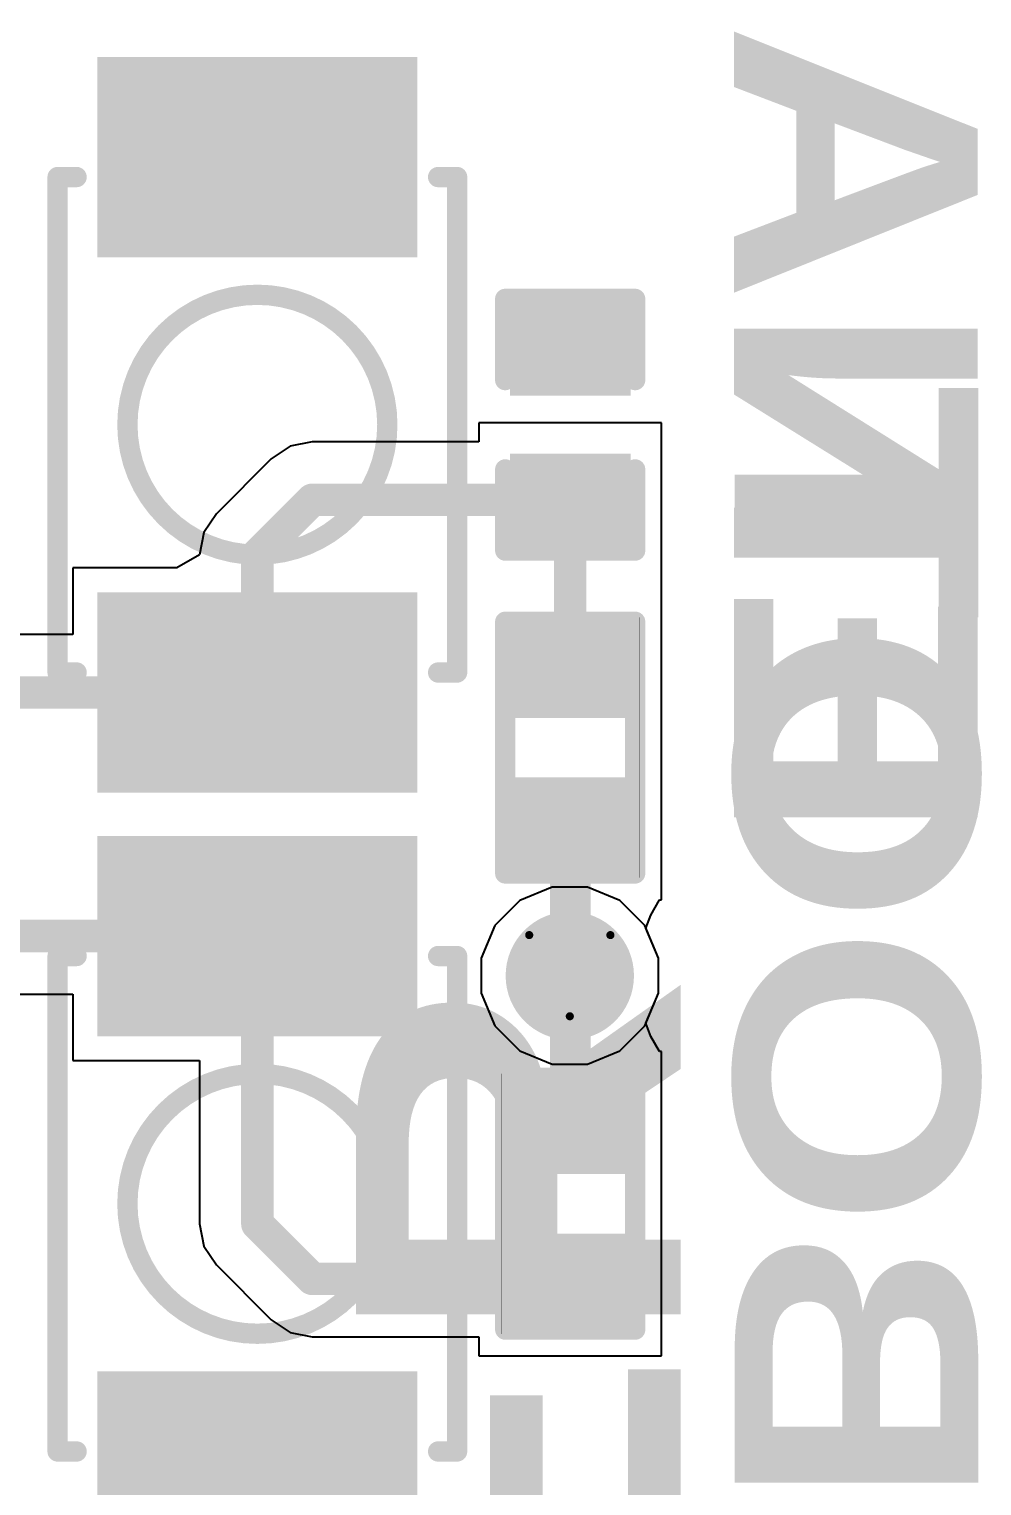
# Model space of a CAD drawing. Header units: inches. Extents: x -6 to 385, y -2 to 102.
# Drawn here: x 68.57 to 74.54, y 30.06 to 39.18 of the extents above; entities that cross this region are included whole.
import ezdxf

# ---------------------------------------------------------------- set-up
doc = ezdxf.new("R2010")
doc.units = ezdxf.units.IN
for name, color, linetype in [('Bottom Layer', 5, 'Continuous'), ('Bottom Overlay', 54, 'Continuous'), ('Bottom Paste', 16, 'Continuous'), ('Bottom Solder', 6, 'Continuous'), ('Drill Drawing', 1, 'Continuous'), ('Layer 1', 16, 'Continuous'), ('Layer 2', 76, 'Continuous'), ('Top Layer', 1, 'Continuous'), ('Top Overlay', 2, 'Continuous'), ('Top Solder', 216, 'Continuous'), ('Via Holes', 16, 'Continuous')]:
    doc.layers.add(name, color=color, linetype=linetype)
doc.styles.add('Arial Black_Bold', font='', dxfattribs={"height": 0.2})
doc.styles.get('Arial Black_Bold').set_extended_font_data('Arial Black', bold=True)

# ---------------------------------------------------------------- blocks, each defined once
blk = doc.blocks.new('GT_TC032A_H015_L1_B_18')
at = {"layer": 'Bottom Layer'}
for points in [[(-2.2000083, 0.8999982), (-1.1499977, 0.8999982), (-1.1499977, -0.8999982), (-2.2000083, -0.8999982)], [(1.1499977, 0.8999982), (2.2000083, 0.8999982), (2.2000083, -0.8999982), (1.1499977, -0.8999982)]]:
    blk.add_hatch(color=5, dxfattribs=at).paths.add_polyline_path(points)
at = {"layer": 'Bottom Paste'}
for points in [[(-2.2000083, 0.8999982), (-1.1499977, 0.8999982), (-1.1499977, -0.8999982), (-2.2000083, -0.8999982)], [(1.1499977, 0.8999982), (2.2000083, 0.8999982), (2.2000083, -0.8999982), (1.1499977, -0.8999982)]]:
    blk.add_hatch(color=16, dxfattribs=at).paths.add_polyline_path(points)
at = {"layer": 'Bottom Solder'}
for points in [[(-2.3016083, 1.0015982), (-1.0483977, 1.0015982), (-1.0483977, -1.0015982), (-2.3016083, -1.0015982)], [(1.0483977, 1.0015982), (2.3016083, 1.0015982), (2.3016083, -1.0015982), (1.0483977, -1.0015982)]]:
    blk.add_hatch(color=6, dxfattribs=at).paths.add_polyline_path(points)
at = {"layer": 'Bottom Overlay'}
for points in [[(-1.5500096, 1.1311382, 0.127, 0.127, 0), (-1.5500096, 1.2500102, 0.127, 0.127, 0)], [(1.5500096, 1.2500102, 0.127, 0.127, 0), (-1.5500096, 1.2500102, 0.127, 0.127, 0)], [(1.5500096, 1.1311382, 0.127, 0.127, 0), (1.5500096, 1.2500102, 0.127, 0.127, 0)], [(-1.5500096, -1.2500102, 0.127, 0.127, 0), (-1.5500096, -1.1311382, 0.127, 0.127, 0)], [(1.5500096, -1.2500102, 0.127, 0.127, 0), (1.5500096, -1.1311382, 0.127, 0.127, 0)], [(1.5500096, -1.2500102, 0.127, 0.127, 0), (-1.5500096, -1.2500102, 0.127, 0.127, 0)]]:
    blk.add_lwpolyline(points, format="xyseb", dxfattribs=at)
for points in [[(-1.5817596, 1.2500102, 0.0635, 0.0635, 1), (-1.5182596, 1.2500102, 0.0635, 0.0635, 1)], [(-1.5817596, 1.2500102, 0.0635, 0.0635, 1), (-1.5182596, 1.2500102, 0.0635, 0.0635, 1)], [(1.5182596, 1.2500102, 0.0635, 0.0635, 1), (1.5817596, 1.2500102, 0.0635, 0.0635, 1)], [(1.5182596, 1.2500102, 0.0635, 0.0635, 1), (1.5817596, 1.2500102, 0.0635, 0.0635, 1)], [(-1.5817596, 1.1311382, 0.0635, 0.0635, 1), (-1.5182596, 1.1311382, 0.0635, 0.0635, 1)], [(1.5182596, 1.1311382, 0.0635, 0.0635, 1), (1.5817596, 1.1311382, 0.0635, 0.0635, 1)], [(0.8134349999999999, 0, 0.127, 0.127, 1), (-0.813181, 0, 0.127, 0.127, 1)], [(-0.844931, 0, 0.0635, 0.0635, 1), (-0.781431, 0, 0.0635, 0.0635, 1)], [(0.781685, 0, 0.0635, 0.0635, 1), (0.845185, 0, 0.0635, 0.0635, 1)], [(-1.5817596, -1.1311382, 0.0635, 0.0635, 1), (-1.5182596, -1.1311382, 0.0635, 0.0635, 1)], [(1.5182596, -1.1311382, 0.0635, 0.0635, 1), (1.5817596, -1.1311382, 0.0635, 0.0635, 1)], [(-1.5817596, -1.2500102, 0.0635, 0.0635, 1), (-1.5182596, -1.2500102, 0.0635, 0.0635, 1)], [(-1.5817596, -1.2500102, 0.0635, 0.0635, 1), (-1.5182596, -1.2500102, 0.0635, 0.0635, 1)], [(1.5182596, -1.2500102, 0.0635, 0.0635, 1), (1.5817596, -1.2500102, 0.0635, 0.0635, 1)], [(1.5182596, -1.2500102, 0.0635, 0.0635, 1), (1.5817596, -1.2500102, 0.0635, 0.0635, 1)]]:
    blk.add_lwpolyline(points, format="xyseb", close=True, dxfattribs=at)
blk = doc.blocks.new('GT_TC032A_H015_L1_B_19')
at = {"layer": 'Bottom Layer'}
for points in [[(-2.2000083, 0.8999982), (-1.1499977, 0.8999982), (-1.1499977, -0.8999982), (-2.2000083, -0.8999982)], [(1.1499977, 0.8999982), (2.2000083, 0.8999982), (2.2000083, -0.8999982), (1.1499977, -0.8999982)]]:
    blk.add_hatch(color=5, dxfattribs=at).paths.add_polyline_path(points)
at = {"layer": 'Bottom Paste'}
for points in [[(-2.2000083, 0.8999982), (-1.1499977, 0.8999982), (-1.1499977, -0.8999982), (-2.2000083, -0.8999982)], [(1.1499977, 0.8999982), (2.2000083, 0.8999982), (2.2000083, -0.8999982), (1.1499977, -0.8999982)]]:
    blk.add_hatch(color=16, dxfattribs=at).paths.add_polyline_path(points)
at = {"layer": 'Bottom Solder'}
for points in [[(-2.3016083, 1.0015982), (-1.0483977, 1.0015982), (-1.0483977, -1.0015982), (-2.3016083, -1.0015982)], [(1.0483977, 1.0015982), (2.3016083, 1.0015982), (2.3016083, -1.0015982), (1.0483977, -1.0015982)]]:
    blk.add_hatch(color=6, dxfattribs=at).paths.add_polyline_path(points)
at = {"layer": 'Bottom Overlay'}
for points in [[(-1.5500096, 1.2500102, 0.127, 0.127, 0), (-1.5500096, 1.1311382, 0.127, 0.127, 0)], [(-1.5500096, 1.2500102, 0.127, 0.127, 0), (1.5500096, 1.2500102, 0.127, 0.127, 0)], [(1.5500096, 1.2500102, 0.127, 0.127, 0), (1.5500096, 1.1311382, 0.127, 0.127, 0)], [(-1.5500096, -1.1311382, 0.127, 0.127, 0), (-1.5500096, -1.2500102, 0.127, 0.127, 0)], [(1.5500096, -1.1311382, 0.127, 0.127, 0), (1.5500096, -1.2500102, 0.127, 0.127, 0)], [(-1.5500096, -1.2500102, 0.127, 0.127, 0), (1.5500096, -1.2500102, 0.127, 0.127, 0)]]:
    blk.add_lwpolyline(points, format="xyseb", dxfattribs=at)
for points in [[(-1.5817596, 1.2500102, 0.0635, 0.0635, 1), (-1.5182596, 1.2500102, 0.0635, 0.0635, 1)], [(-1.5817596, 1.2500102, 0.0635, 0.0635, 1), (-1.5182596, 1.2500102, 0.0635, 0.0635, 1)], [(1.5182596, 1.2500102, 0.0635, 0.0635, 1), (1.5817596, 1.2500102, 0.0635, 0.0635, 1)], [(1.5182596, 1.2500102, 0.0635, 0.0635, 1), (1.5817596, 1.2500102, 0.0635, 0.0635, 1)], [(-1.5817596, 1.1311382, 0.0635, 0.0635, 1), (-1.5182596, 1.1311382, 0.0635, 0.0635, 1)], [(1.5182596, 1.1311382, 0.0635, 0.0635, 1), (1.5817596, 1.1311382, 0.0635, 0.0635, 1)], [(0.8134349999999999, 0, 0.127, 0.127, 1), (-0.813181, 0, 0.127, 0.127, 1)], [(-0.844931, 0, 0.0635, 0.0635, 1), (-0.781431, 0, 0.0635, 0.0635, 1)], [(0.781685, 0, 0.0635, 0.0635, 1), (0.845185, 0, 0.0635, 0.0635, 1)], [(-1.5817596, -1.1311382, 0.0635, 0.0635, 1), (-1.5182596, -1.1311382, 0.0635, 0.0635, 1)], [(1.5182596, -1.1311382, 0.0635, 0.0635, 1), (1.5817596, -1.1311382, 0.0635, 0.0635, 1)], [(-1.5817596, -1.2500102, 0.0635, 0.0635, 1), (-1.5182596, -1.2500102, 0.0635, 0.0635, 1)], [(-1.5817596, -1.2500102, 0.0635, 0.0635, 1), (-1.5182596, -1.2500102, 0.0635, 0.0635, 1)], [(1.5182596, -1.2500102, 0.0635, 0.0635, 1), (1.5817596, -1.2500102, 0.0635, 0.0635, 1)], [(1.5182596, -1.2500102, 0.0635, 0.0635, 1), (1.5817596, -1.2500102, 0.0635, 0.0635, 1)]]:
    blk.add_lwpolyline(points, format="xyseb", close=True, dxfattribs=at)
blk = doc.blocks.new('R___0402_B_27')
at = {"layer": 'Bottom Layer'}
for points in [[(-0.2413, 0.3175), (-0.2412999999999999, -0.3175), (-0.6985, -0.3175), (-0.6985, 0.3175)], [(0.6985, 0.3175), (0.6985, -0.3175), (0.2413, -0.3175), (0.2412999999999999, 0.3175)]]:
    blk.add_hatch(color=5, dxfattribs=at).paths.add_polyline_path(points)
at = {"layer": 'Bottom Paste'}
for points in [[(-0.2413, 0.3175), (-0.2412999999999999, -0.3175), (-0.6985, -0.3175), (-0.6985, 0.3175)], [(0.6985, 0.3175), (0.6985, -0.3175), (0.2413, -0.3175), (0.2412999999999999, 0.3175)]]:
    blk.add_hatch(color=16, dxfattribs=at).paths.add_polyline_path(points)
at = {"layer": 'Bottom Solder'}
for points in [[(-0.18629884, 0.37250116), (-0.1862988399999999, -0.37250116), (-0.75350116, -0.37250116), (-0.75350116, 0.37250116)], [(0.75350116, 0.37250116), (0.75350116, -0.37250116), (0.18629884, -0.37250116), (0.1862988399999999, 0.37250116)]]:
    blk.add_hatch(color=6, dxfattribs=at).paths.add_polyline_path(points)
at = {"layer": 'Bottom Overlay'}
for points in [[(-0.7874, 0.4064, 0.127, 0.127, 0), (-0.7874, -0.4064, 0.127, 0.127, 0)], [(-0.7874, 0.4064, 0.127, 0.127, 0), (0.7874, 0.4064, 0.127, 0.127, 0)], [(0.7874, 0.4064, 0.127, 0.127, 0), (0.7874, -0.4064, 0.127, 0.127, 0)], [(-0.8128, 0.4318, 0.0032258, 0.0032258, 0), (0.8128, 0.4318, 0.0032258, 0.0032258, 0)], [(-0.7874, -0.4064, 0.127, 0.127, 0), (0.7874, -0.4064, 0.127, 0.127, 0)]]:
    blk.add_lwpolyline(points, format="xyseb", dxfattribs=at)
for points in [[(-0.8191499999999999, 0.4064, 0.0635, 0.0635, 1), (-0.7556499999999999, 0.4064, 0.0635, 0.0635, 1)], [(-0.8191499999999999, 0.4064, 0.0635, 0.0635, 1), (-0.7556499999999999, 0.4064, 0.0635, 0.0635, 1)], [(0.7556499999999999, 0.4064, 0.0635, 0.0635, 1), (0.8191499999999999, 0.4064, 0.0635, 0.0635, 1)], [(0.7556499999999999, 0.4064, 0.0635, 0.0635, 1), (0.8191499999999999, 0.4064, 0.0635, 0.0635, 1)], [(-0.81360518, 0.4318, 0.0016129, 0.0016129, 1), (-0.8119948199999999, 0.4318, 0.0016129, 0.0016129, 1)], [(0.8119948199999999, 0.4318, 0.0016129, 0.0016129, 1), (0.81360518, 0.4318, 0.0016129, 0.0016129, 1)], [(-0.8191499999999999, -0.4064, 0.0635, 0.0635, 1), (-0.7556499999999999, -0.4064, 0.0635, 0.0635, 1)], [(-0.8191499999999999, -0.4064, 0.0635, 0.0635, 1), (-0.7556499999999999, -0.4064, 0.0635, 0.0635, 1)], [(0.7556499999999999, -0.4064, 0.0635, 0.0635, 1), (0.8191499999999999, -0.4064, 0.0635, 0.0635, 1)], [(0.7556499999999999, -0.4064, 0.0635, 0.0635, 1), (0.8191499999999999, -0.4064, 0.0635, 0.0635, 1)]]:
    blk.add_lwpolyline(points, format="xyseb", close=True, dxfattribs=at)
blk = doc.blocks.new('R___0402_B_28')
at = {"layer": 'Bottom Layer'}
for points in [[(-0.2413, 0.3175), (-0.2412999999999999, -0.3175), (-0.6985, -0.3175), (-0.6985, 0.3175)], [(0.6985, 0.3175), (0.6985, -0.3175), (0.2413, -0.3175), (0.2412999999999999, 0.3175)]]:
    blk.add_hatch(color=5, dxfattribs=at).paths.add_polyline_path(points)
at = {"layer": 'Bottom Paste'}
for points in [[(-0.2413, 0.3175), (-0.2412999999999999, -0.3175), (-0.6985, -0.3175), (-0.6985, 0.3175)], [(0.6985, 0.3175), (0.6985, -0.3175), (0.2413, -0.3175), (0.2412999999999999, 0.3175)]]:
    blk.add_hatch(color=16, dxfattribs=at).paths.add_polyline_path(points)
at = {"layer": 'Bottom Solder'}
for points in [[(-0.18629884, 0.37250116), (-0.1862988399999999, -0.37250116), (-0.75350116, -0.37250116), (-0.75350116, 0.37250116)], [(0.75350116, 0.37250116), (0.75350116, -0.37250116), (0.18629884, -0.37250116), (0.1862988399999999, 0.37250116)]]:
    blk.add_hatch(color=6, dxfattribs=at).paths.add_polyline_path(points)
at = {"layer": 'Bottom Overlay'}
for points in [[(-0.7874, -0.4064, 0.127, 0.127, 0), (-0.7874, 0.4064, 0.127, 0.127, 0)], [(0.7874, 0.4064, 0.127, 0.127, 0), (-0.7874, 0.4064, 0.127, 0.127, 0)], [(0.7874, -0.4064, 0.127, 0.127, 0), (0.7874, 0.4064, 0.127, 0.127, 0)], [(0.8128, 0.4318, 0.0032258, 0.0032258, 0), (-0.8128, 0.4318, 0.0032258, 0.0032258, 0)], [(0.7874, -0.4064, 0.127, 0.127, 0), (-0.7874, -0.4064, 0.127, 0.127, 0)]]:
    blk.add_lwpolyline(points, format="xyseb", dxfattribs=at)
for points in [[(-0.8191499999999999, 0.4064, 0.0635, 0.0635, 1), (-0.7556499999999999, 0.4064, 0.0635, 0.0635, 1)], [(-0.8191499999999999, 0.4064, 0.0635, 0.0635, 1), (-0.7556499999999999, 0.4064, 0.0635, 0.0635, 1)], [(0.7556499999999999, 0.4064, 0.0635, 0.0635, 1), (0.8191499999999999, 0.4064, 0.0635, 0.0635, 1)], [(0.7556499999999999, 0.4064, 0.0635, 0.0635, 1), (0.8191499999999999, 0.4064, 0.0635, 0.0635, 1)], [(-0.81360518, 0.4318, 0.0016129, 0.0016129, 1), (-0.8119948199999999, 0.4318, 0.0016129, 0.0016129, 1)], [(0.8119948199999999, 0.4318, 0.0016129, 0.0016129, 1), (0.81360518, 0.4318, 0.0016129, 0.0016129, 1)], [(-0.8191499999999999, -0.4064, 0.0635, 0.0635, 1), (-0.7556499999999999, -0.4064, 0.0635, 0.0635, 1)], [(-0.8191499999999999, -0.4064, 0.0635, 0.0635, 1), (-0.7556499999999999, -0.4064, 0.0635, 0.0635, 1)], [(0.7556499999999999, -0.4064, 0.0635, 0.0635, 1), (0.8191499999999999, -0.4064, 0.0635, 0.0635, 1)], [(0.7556499999999999, -0.4064, 0.0635, 0.0635, 1), (0.8191499999999999, -0.4064, 0.0635, 0.0635, 1)]]:
    blk.add_lwpolyline(points, format="xyseb", close=True, dxfattribs=at)
blk = doc.blocks.new('C___0402_B_50')
at = {"layer": 'Bottom Layer'}
for points in [[(-0.2413, 0.3175), (-0.2412999999999999, -0.3175), (-0.6985, -0.3175), (-0.6985, 0.3175)], [(0.6985, 0.3175), (0.6985, -0.3175), (0.2413, -0.3175), (0.2412999999999999, 0.3175)]]:
    blk.add_hatch(color=5, dxfattribs=at).paths.add_polyline_path(points)
at = {"layer": 'Bottom Paste'}
for points in [[(-0.2413, 0.3175), (-0.2412999999999999, -0.3175), (-0.6985, -0.3175), (-0.6985, 0.3175)], [(0.6985, 0.3175), (0.6985, -0.3175), (0.2413, -0.3175), (0.2412999999999999, 0.3175)]]:
    blk.add_hatch(color=16, dxfattribs=at).paths.add_polyline_path(points)
at = {"layer": 'Bottom Solder'}
for points in [[(-0.18130012, 0.37749988), (-0.18130012, -0.37749988), (-0.7584998799999999, -0.37749988), (-0.7584998799999999, 0.37749988)], [(0.7584998799999999, 0.37749988), (0.7584998799999999, -0.37749988), (0.18130012, -0.37749988), (0.18130012, 0.37749988)]]:
    blk.add_hatch(color=6, dxfattribs=at).paths.add_polyline_path(points)
at = {"layer": 'Bottom Overlay'}
for points in [[(-0.7874, 0.4064, 0.127, 0.127, 0), (-0.7874, -0.4064, 0.127, 0.127, 0)], [(-0.7874, 0.4064, 0.127, 0.127, 0), (-0.2794, 0.4064, 0.127, 0.127, 0)], [(0.2794, 0.4064, 0.127, 0.127, 0), (0.7874, 0.4064, 0.127, 0.127, 0)], [(0.7874, 0.4064, 0.127, 0.127, 0), (0.7874, -0.4064, 0.127, 0.127, 0)], [(-0.7874, -0.4064, 0.127, 0.127, 0), (-0.2794, -0.4064, 0.127, 0.127, 0)], [(0.2794, -0.4064, 0.127, 0.127, 0), (0.7874, -0.4064, 0.127, 0.127, 0)]]:
    blk.add_lwpolyline(points, format="xyseb", dxfattribs=at)
for points in [[(-0.8191499999999999, 0.4064, 0.0635, 0.0635, 1), (-0.7556499999999999, 0.4064, 0.0635, 0.0635, 1)], [(-0.8191499999999999, 0.4064, 0.0635, 0.0635, 1), (-0.7556499999999999, 0.4064, 0.0635, 0.0635, 1)], [(-0.31115, 0.4064, 0.0635, 0.0635, 1), (-0.24765, 0.4064, 0.0635, 0.0635, 1)], [(0.24765, 0.4064, 0.0635, 0.0635, 1), (0.31115, 0.4064, 0.0635, 0.0635, 1)], [(0.7556499999999999, 0.4064, 0.0635, 0.0635, 1), (0.8191499999999999, 0.4064, 0.0635, 0.0635, 1)], [(0.7556499999999999, 0.4064, 0.0635, 0.0635, 1), (0.8191499999999999, 0.4064, 0.0635, 0.0635, 1)], [(-0.8191499999999999, -0.4064, 0.0635, 0.0635, 1), (-0.7556499999999999, -0.4064, 0.0635, 0.0635, 1)], [(-0.8191499999999999, -0.4064, 0.0635, 0.0635, 1), (-0.7556499999999999, -0.4064, 0.0635, 0.0635, 1)], [(-0.31115, -0.4064, 0.0635, 0.0635, 1), (-0.24765, -0.4064, 0.0635, 0.0635, 1)], [(0.24765, -0.4064, 0.0635, 0.0635, 1), (0.31115, -0.4064, 0.0635, 0.0635, 1)], [(0.7556499999999999, -0.4064, 0.0635, 0.0635, 1), (0.8191499999999999, -0.4064, 0.0635, 0.0635, 1)], [(0.7556499999999999, -0.4064, 0.0635, 0.0635, 1), (0.8191499999999999, -0.4064, 0.0635, 0.0635, 1)]]:
    blk.add_lwpolyline(points, format="xyseb", close=True, dxfattribs=at)

msp = doc.modelspace()

# ---------------------------------------------------------------- hatches: boundary and pattern name
at = {"layer": 'Bottom Layer'}
h = msp.add_hatch(color=5, dxfattribs=at)
edge = h.paths.add_edge_path()
edge.add_arc((71.95764882, 33.25465282), 0.2999994, 0, 360)
at = {"layer": 'Bottom Solder'}
h = msp.add_hatch(color=6, dxfattribs=at)
edge = h.paths.add_edge_path()
edge.add_arc((71.95764882, 33.25465282), 0.4015993999999999, 0, 360)
at = {"layer": 'Layer 1'}
h = msp.add_hatch(color=16, dxfattribs=at)
edge = h.paths.add_edge_path()
edge.add_arc((71.95764882, 33.25465282), 0.2999994, 0, 360)
at = {"layer": 'Layer 2'}
h = msp.add_hatch(color=76, dxfattribs=at)
edge = h.paths.add_edge_path()
edge.add_arc((71.95764882, 33.25465282), 0.2999994, 0, 360)
at = {"layer": 'Top Layer'}
h = msp.add_hatch(color=1, dxfattribs=at)
edge = h.paths.add_edge_path()
edge.add_arc((71.95764882, 33.25465282), 0.2999994, 0, 360)
at = {"layer": 'Top Solder'}
h = msp.add_hatch(color=216, dxfattribs=at)
edge = h.paths.add_edge_path()
edge.add_arc((71.95764882, 33.25465282), 0.4015993999999999, 0, 360)
at = {"layer": 'Via Holes'}
h = msp.add_hatch(color=7, dxfattribs=at)
edge = h.paths.add_edge_path()
edge.add_arc((71.95764882, 33.25465282), 0.1499997, 0, 360)

# ---------------------------------------------------------------- linework, layer by layer
at = {"layer": 'Bottom Layer'}
for p, q in [((72.53153388, 36.71451128), (71.38853388, 36.71451128)), ((71.38853388, 36.71451128), (71.38853388, 36.59472234)), ((72.53153388, 35.74931636), (72.53153388, 36.71451128)), ((70.20738562, 36.5671227), (70.08975822, 36.48853002)), ((70.34613311999999, 36.59472488), (70.20738562, 36.5671227)), ((70.34614581999999, 36.59472234), (70.34613311999999, 36.59472488)), ((71.38853388, 36.59472234), (70.34614581999999, 36.59472234)), ((70.08975313999998, 36.48852239999999), (69.7460251, 36.1447969)), ((70.08975822, 36.48853002), (70.08975313999998, 36.48852239999999)), ((69.7460251, 36.1447969), (69.66743242, 36.0271695)), ((69.66743242, 36.0271695), (69.63983024, 35.88842454)), ((69.63983024, 35.88842454), (69.49759786, 35.8056053)), ((69.49759786, 35.8056053), (68.8484018, 35.8056053)), ((68.8484018, 35.8056053), (68.8484018, 35.38916722)), ((72.53153895999999, 35.74931636), (72.53153388, 35.74931636)), ((72.53162024, 35.63418832), (72.53153895999999, 35.74931636)), ((72.53161516, 34.6689934), (72.53161516, 35.63418832)), ((72.53161516, 35.63418832), (72.53162024, 35.63418832)), ((68.8484018, 35.38916722), (68.29520504, 35.38916722)), ((72.53161516, 33.72919339999999), (72.53161516, 34.6689934)), ((72.4644474, 33.63426344), (72.51803124, 33.72919339999999)), ((72.51803124, 33.72919339999999), (72.53161516, 33.72919339999999)), ((72.43438142, 33.55139339999999), (72.4644474, 33.63426344)), ((72.51164822, 33.36485072), (72.43438142, 33.55139339999999)), ((72.51164822, 33.14445492), (72.51164822, 33.36485072)), ((68.0466127, 33.14003278), (68.8484018, 33.14003278)), ((68.8484018, 33.14003278), (68.8484018, 32.7235947)), ((72.43437888, 32.9579097), (72.51164822, 33.14445492)), ((72.46444232, 32.87504728), (72.43437888, 32.9579097)), ((72.51802869999999, 32.7801097), (72.46444232, 32.87504728)), ((68.8484018, 32.7235947), (69.63983277999999, 32.7235947)), ((69.63983277999999, 32.7235947), (69.63983277999999, 31.70121168)), ((72.53161516, 32.7801097), (72.51802869999999, 32.7801097)), ((72.53161516, 31.8149097), (72.53161516, 32.7801097)), ((72.53161516, 30.8751097), (72.53161516, 31.8149097)), ((69.63983277999999, 31.70121168), (69.63983024, 31.70119898)), ((69.63983024, 31.70119898), (69.66743242, 31.56245148)), ((69.66743242, 31.56245148), (69.7460251, 31.44482408)), ((69.7460251, 31.44482408), (70.08950929999999, 31.10134241999999)), ((70.08950929999999, 31.10134241999999), (70.08951438, 31.1013348)), ((70.08951438, 31.1013348), (70.20714178, 31.02274212)), ((70.20714178, 31.02274212), (70.34588928, 30.99513994)), ((70.34588928, 30.99513994), (70.34590198, 30.99514248)), ((70.34590198, 30.99514248), (71.38861515999999, 30.99514248)), ((71.38861515999999, 30.99514248), (71.38861515999999, 30.8751097)), ((71.38861515999999, 30.8751097), (72.53161516, 30.8751097))]:
    msp.add_line(p, q, dxfattribs=at)
for points in [[(70.0024, 35.888422, 0.2032, 0.2032, 0), (70.34613311999999, 36.23215511999999, 0.2032, 0.2032, 0)], [(70.34613311999999, 36.23215511999999, 0.2032, 0.2032, 0), (71.96003388, 36.23215511999999, 0.2032, 0.2032, 0)], [(71.96003388, 35.15167468, 0.2032, 0.2032, 0), (71.96003388, 36.23191128, 0.2032, 0.2032, 0)], [(70.0024, 35.04820523999999, 0.2032, 0.2032, 0), (70.0024, 35.888422, 0.2032, 0.2032, 0)], [(71.96003388, 35.15167468, 0.2032, 0.2032, 0), (71.96011515999999, 35.1515934, 0.2032, 0.2032, 0)], [(68.145025, 35.02659999999999, 0.2032, 0.2032, 0), (70.0024, 35.02659999999999, 0.2032, 0.2032, 0)], [(69.99159737999999, 35.03740262, 0.2032, 0.2032, 0), (70.0024, 35.04820523999999, 0.2032, 0.2032, 0)], [(71.96011515999999, 32.2975097, 0.254, 0.254, 0), (71.96011515999999, 34.2117934, 0.254, 0.254, 0)], [(68.0466, 33.50259999999999, 0.2032, 0.2032, 0), (70.0024, 33.50259999999999, 0.2032, 0.2032, 0)], [(70.0024, 31.70119898, 0.2032, 0.2032, 0), (70.0024, 33.50259999999999, 0.2032, 0.2032, 0)], [(70.0024, 31.70119898, 0.2032, 0.2032, 0), (70.34588928, 31.3577097, 0.2032, 0.2032, 0)], [(70.34588928, 31.3577097, 0.2032, 0.2032, 0), (71.96011515999999, 31.3577097, 0.2032, 0.2032, 0)]]:
    msp.add_lwpolyline(points, format="xyseb", dxfattribs=at)
for points in [[(70.29533312, 36.23215511999999, 0.1016, 0.1016, 1), (70.39693312, 36.23215511999999, 0.1016, 0.1016, 1)], [(70.29533312, 36.23215511999999, 0.1016, 0.1016, 1), (70.39693312, 36.23215511999999, 0.1016, 0.1016, 1)], [(71.90923387999999, 36.23215511999999, 0.1016, 0.1016, 1), (72.01083387999999, 36.23215511999999, 0.1016, 0.1016, 1)], [(71.90923387999999, 36.23191128, 0.1016, 0.1016, 1), (72.01083387999999, 36.23191128, 0.1016, 0.1016, 1)], [(69.9516, 35.888422, 0.1016, 0.1016, 1), (70.05319999999999, 35.888422, 0.1016, 0.1016, 1)], [(69.9516, 35.888422, 0.1016, 0.1016, 1), (70.05319999999999, 35.888422, 0.1016, 0.1016, 1)], [(71.90923387999999, 35.15167468, 0.1016, 0.1016, 1), (72.01083387999999, 35.15167468, 0.1016, 0.1016, 1)], [(71.90923387999999, 35.15167468, 0.1016, 0.1016, 1), (72.01083387999999, 35.15167468, 0.1016, 0.1016, 1)], [(71.90931515999999, 35.1515934, 0.1016, 0.1016, 1), (72.01091516, 35.1515934, 0.1016, 0.1016, 1)], [(69.94079738, 35.03740262, 0.1016, 0.1016, 1), (70.04239738, 35.03740262, 0.1016, 0.1016, 1)], [(69.9516, 35.04820523999999, 0.1016, 0.1016, 1), (70.05319999999999, 35.04820523999999, 0.1016, 0.1016, 1)], [(69.9516, 35.04820523999999, 0.1016, 0.1016, 1), (70.05319999999999, 35.04820523999999, 0.1016, 0.1016, 1)], [(69.9516, 35.02659999999999, 0.1016, 0.1016, 1), (70.05319999999999, 35.02659999999999, 0.1016, 0.1016, 1)], [(71.89661516, 34.2117934, 0.127, 0.127, 1), (72.02361516, 34.2117934, 0.127, 0.127, 1)], [(69.9516, 33.50259999999999, 0.1016, 0.1016, 1), (70.05319999999999, 33.50259999999999, 0.1016, 0.1016, 1)], [(69.9516, 33.50259999999999, 0.1016, 0.1016, 1), (70.05319999999999, 33.50259999999999, 0.1016, 0.1016, 1)], [(71.89661516, 32.2975097, 0.127, 0.127, 1), (72.02361516, 32.2975097, 0.127, 0.127, 1)], [(69.9516, 31.70119898, 0.1016, 0.1016, 1), (70.05319999999999, 31.70119898, 0.1016, 0.1016, 1)], [(69.9516, 31.70119898, 0.1016, 0.1016, 1), (70.05319999999999, 31.70119898, 0.1016, 0.1016, 1)], [(70.29508928, 31.3577097, 0.1016, 0.1016, 1), (70.39668927999999, 31.3577097, 0.1016, 0.1016, 1)], [(70.29508928, 31.3577097, 0.1016, 0.1016, 1), (70.39668927999999, 31.3577097, 0.1016, 0.1016, 1)], [(71.90931515999999, 31.3577097, 0.1016, 0.1016, 1), (72.01091516, 31.3577097, 0.1016, 0.1016, 1)]]:
    msp.add_lwpolyline(points, format="xyseb", close=True, dxfattribs=at)
at = {"layer": 'Drill Drawing'}
for points in [[(71.70364882, 33.50865282, 0.0508, 0.0508, 0), (72.21164882, 33.50865282, 0.0508, 0.0508, 0)], [(71.70364882, 33.50865282, 0.0508, 0.0508, 0), (71.95764882, 33.00065282, 0.0508, 0.0508, 0)], [(71.95764882, 33.00065282, 0.0508, 0.0508, 0), (72.21164882, 33.50865282, 0.0508, 0.0508, 0)]]:
    msp.add_lwpolyline(points, format="xyseb", dxfattribs=at)
for points in [[(71.69094882, 33.50865282, 0.0254, 0.0254, 1), (71.71634882, 33.50865282, 0.0254, 0.0254, 1)], [(71.69094882, 33.50865282, 0.0254, 0.0254, 1), (71.71634882, 33.50865282, 0.0254, 0.0254, 1)], [(72.19894881999998, 33.50865282, 0.0254, 0.0254, 1), (72.22434882, 33.50865282, 0.0254, 0.0254, 1)], [(72.19894881999998, 33.50865282, 0.0254, 0.0254, 1), (72.22434882, 33.50865282, 0.0254, 0.0254, 1)], [(71.94494882, 33.00065282, 0.0254, 0.0254, 1), (71.97034882, 33.00065282, 0.0254, 0.0254, 1)], [(71.94494882, 33.00065282, 0.0254, 0.0254, 1), (71.97034882, 33.00065282, 0.0254, 0.0254, 1)]]:
    msp.add_lwpolyline(points, format="xyseb", close=True, dxfattribs=at)
at = {"layer": 'Layer 1'}
for p, q in [((71.64383436, 33.72431152), (71.48799012, 33.56846727999999)), ((71.84745092, 33.80865222), (71.64383436, 33.72431152)), ((72.06784671999999, 33.80865222), (71.84745092, 33.80865222)), ((72.27146327999999, 33.72431152), (72.06784671999999, 33.80865222)), ((72.42730752, 33.56846727999999), (72.27146327999999, 33.72431152)), ((71.48799012, 33.56846727999999), (71.40364942, 33.36485072)), ((72.51164822, 33.36485072), (72.42730752, 33.56846727999999)), ((71.40364942, 33.36485072), (71.40364942, 33.14445492)), ((72.51164822, 33.14445492), (72.51164822, 33.36485072)), ((71.40364942, 33.14445492), (71.48799012, 32.94083836)), ((72.42730752, 32.94083836), (72.51164822, 33.14445492)), ((71.48799012, 32.94083836), (71.64383436, 32.78499411999999)), ((72.27146327999999, 32.78499411999999), (72.42730752, 32.94083836)), ((71.64383436, 32.78499411999999), (71.84745092, 32.70065342)), ((72.06784671999999, 32.70065342), (72.27146327999999, 32.78499411999999)), ((71.84745092, 32.70065342), (72.06784671999999, 32.70065342))]:
    msp.add_line(p, q, dxfattribs=at)
at = {"layer": 'Top Layer'}
for p, q in [((71.64383436, 33.72431152), (71.48799012, 33.56846727999999)), ((71.84745092, 33.80865222), (71.64383436, 33.72431152)), ((72.06784671999999, 33.80865222), (71.84745092, 33.80865222)), ((72.27146327999999, 33.72431152), (72.06784671999999, 33.80865222)), ((72.42730752, 33.56846727999999), (72.27146327999999, 33.72431152)), ((71.48799012, 33.56846727999999), (71.40364942, 33.36485072)), ((72.51164822, 33.36485072), (72.42730752, 33.56846727999999)), ((71.40364942, 33.36485072), (71.40364942, 33.14445492)), ((72.51164822, 33.14445492), (72.51164822, 33.36485072)), ((71.40364942, 33.14445492), (71.48799012, 32.94083836)), ((72.42730752, 32.94083836), (72.51164822, 33.14445492)), ((71.48799012, 32.94083836), (71.64383436, 32.78499411999999)), ((72.27146327999999, 32.78499411999999), (72.42730752, 32.94083836)), ((71.64383436, 32.78499411999999), (71.84745092, 32.70065342)), ((72.06784671999999, 32.70065342), (72.27146327999999, 32.78499411999999)), ((71.84745092, 32.70065342), (72.06784671999999, 32.70065342))]:
    msp.add_line(p, q, dxfattribs=at)

# ---------------------------------------------------------------- block references
for name, p, rotation in [('GT_TC032A_H015_L1_B_19', (70.0024, 36.701603), 90), ('C___0402_B_50', (71.96003388, 36.70181128), 90), ('R___0402_B_28', (71.96011515999999, 34.6816934), 270), ('GT_TC032A_H015_L1_B_18', (70.0024, 31.827597), 270), ('R___0402_B_27', (71.96011515999999, 31.8276097), 90)]:
    msp.add_blockref(name, p, dxfattribs=dict(rotation=rotation))

# ---------------------------------------------------------------- texts
at = {"layer": 'Bottom Overlay', "style": 'Arial Black_Bold', "text_generation_flag": 2}
for s, p in [('ENABLE', (72.9849188, 34.08212894)), ('BOOT', (72.98948064, 29.91861174))]:
    msp.add_text(s, height=1.524, rotation=270, dxfattribs=at).set_placement(p)
at = {"layer": 'Top Overlay', "style": 'Arial Black_Bold'}
msp.add_text('ENCODER', height=2.032, rotation=90, dxfattribs=at).set_placement((72.65101294, 17.018))

doc.saveas('drawing.dxf')
